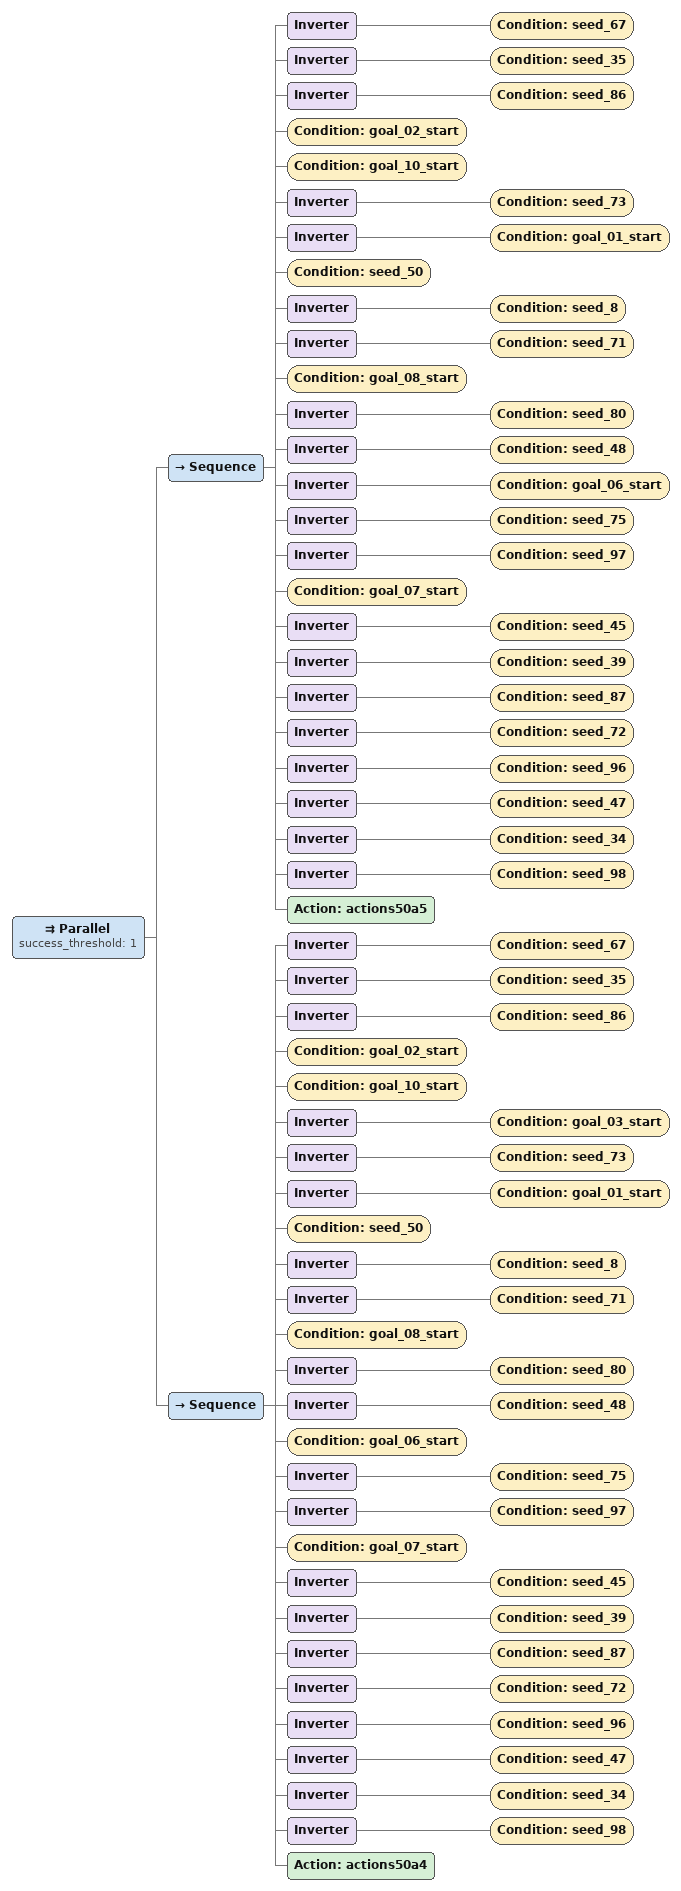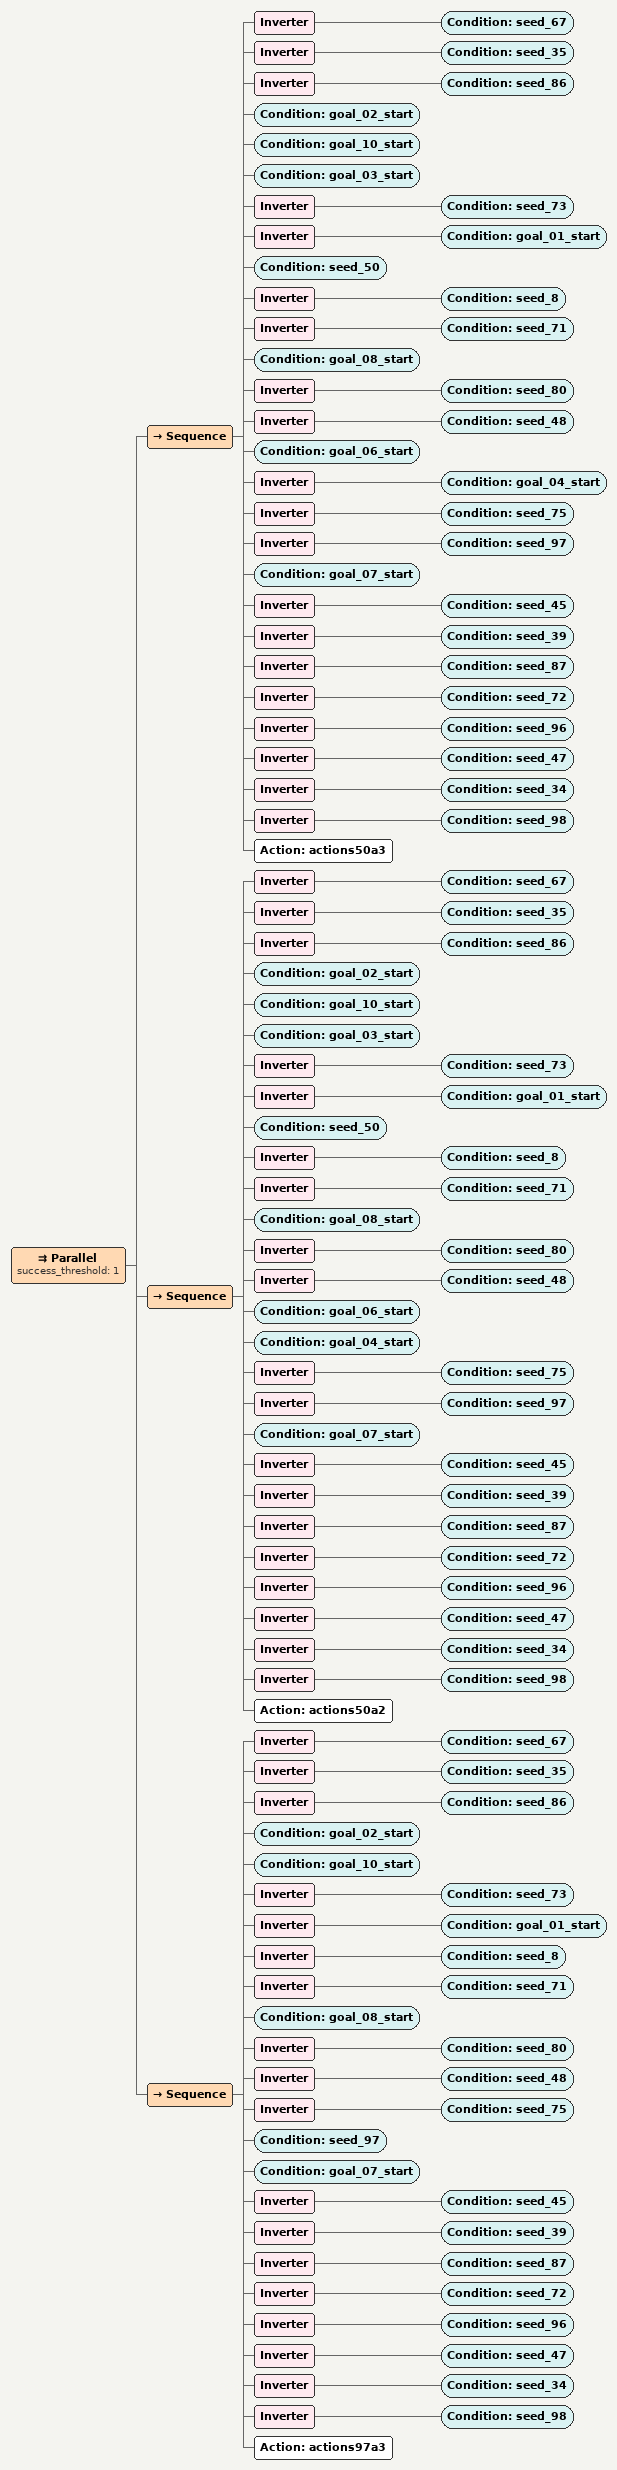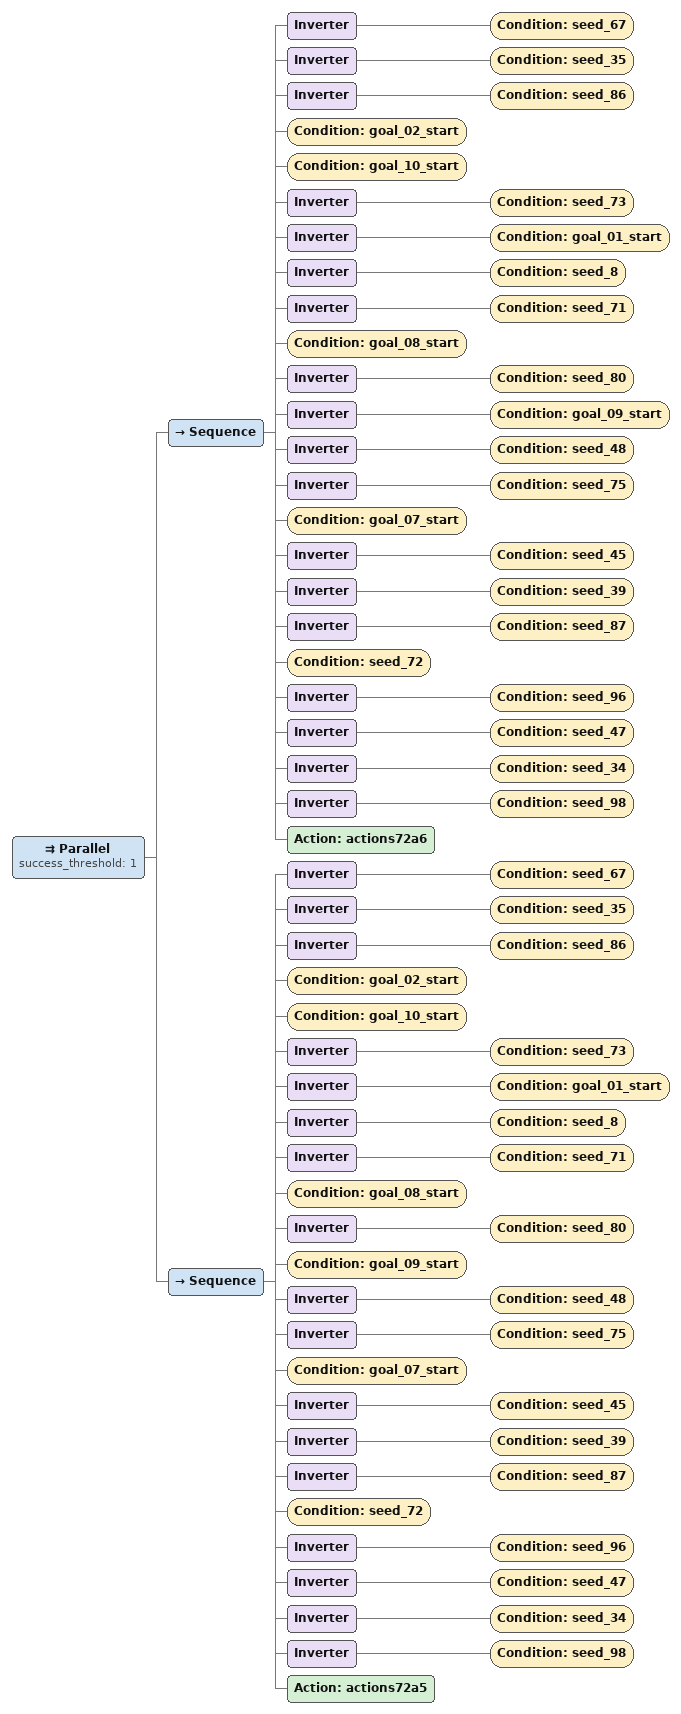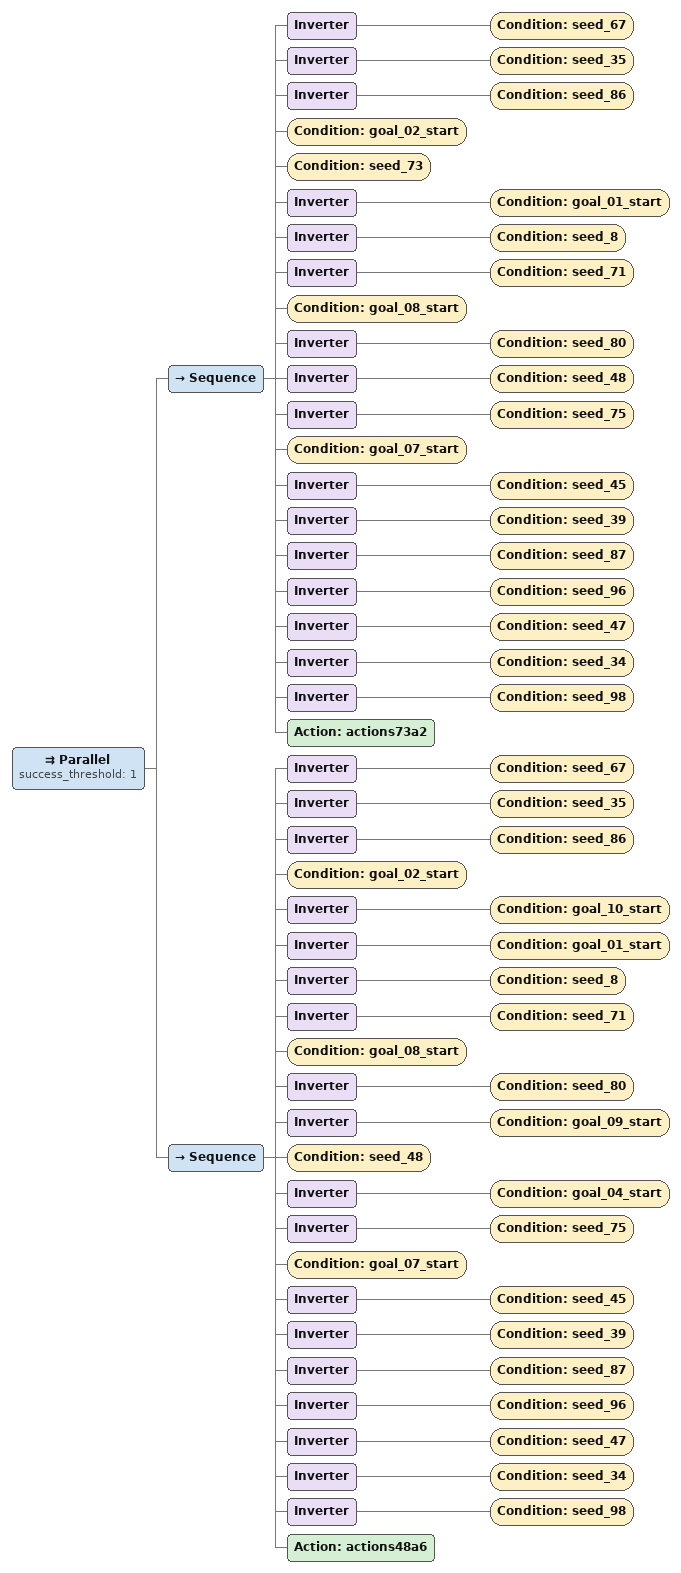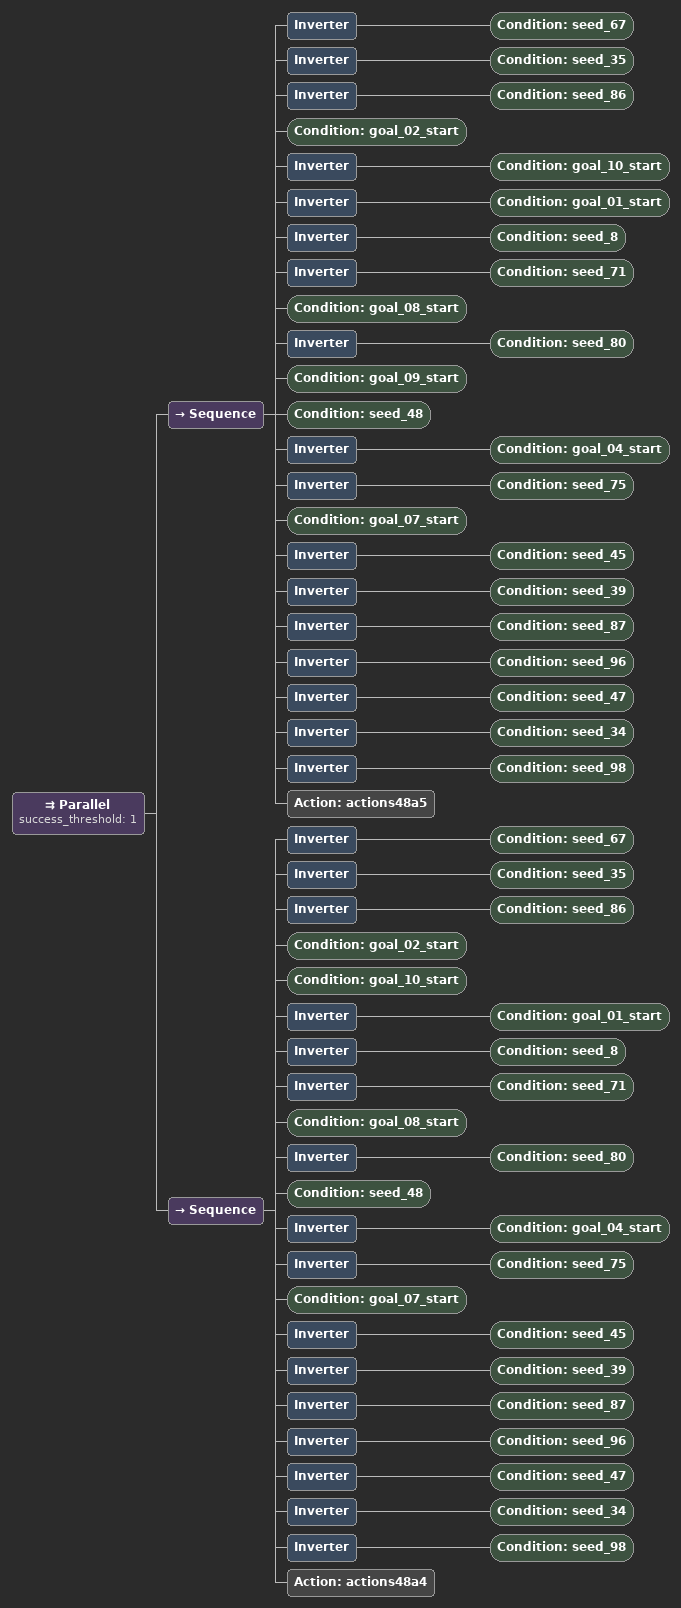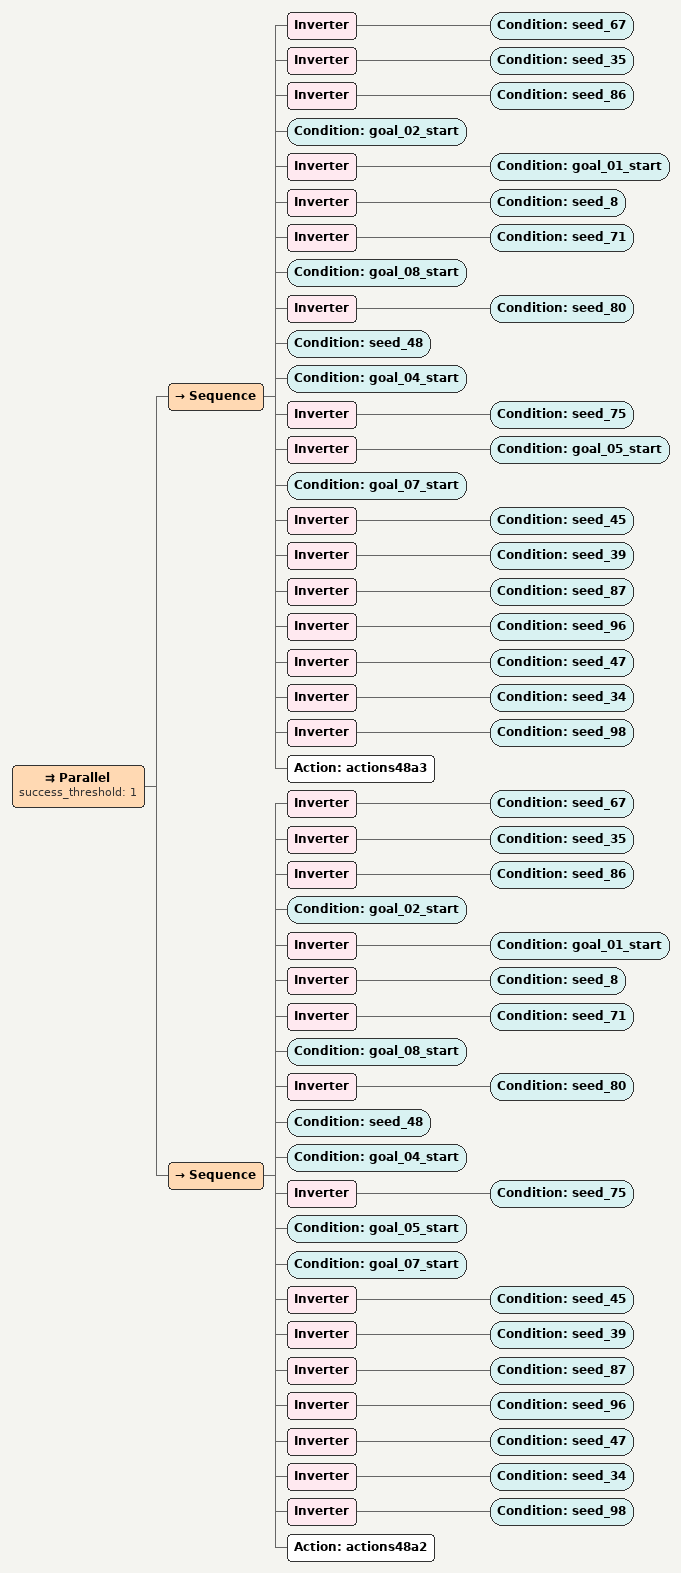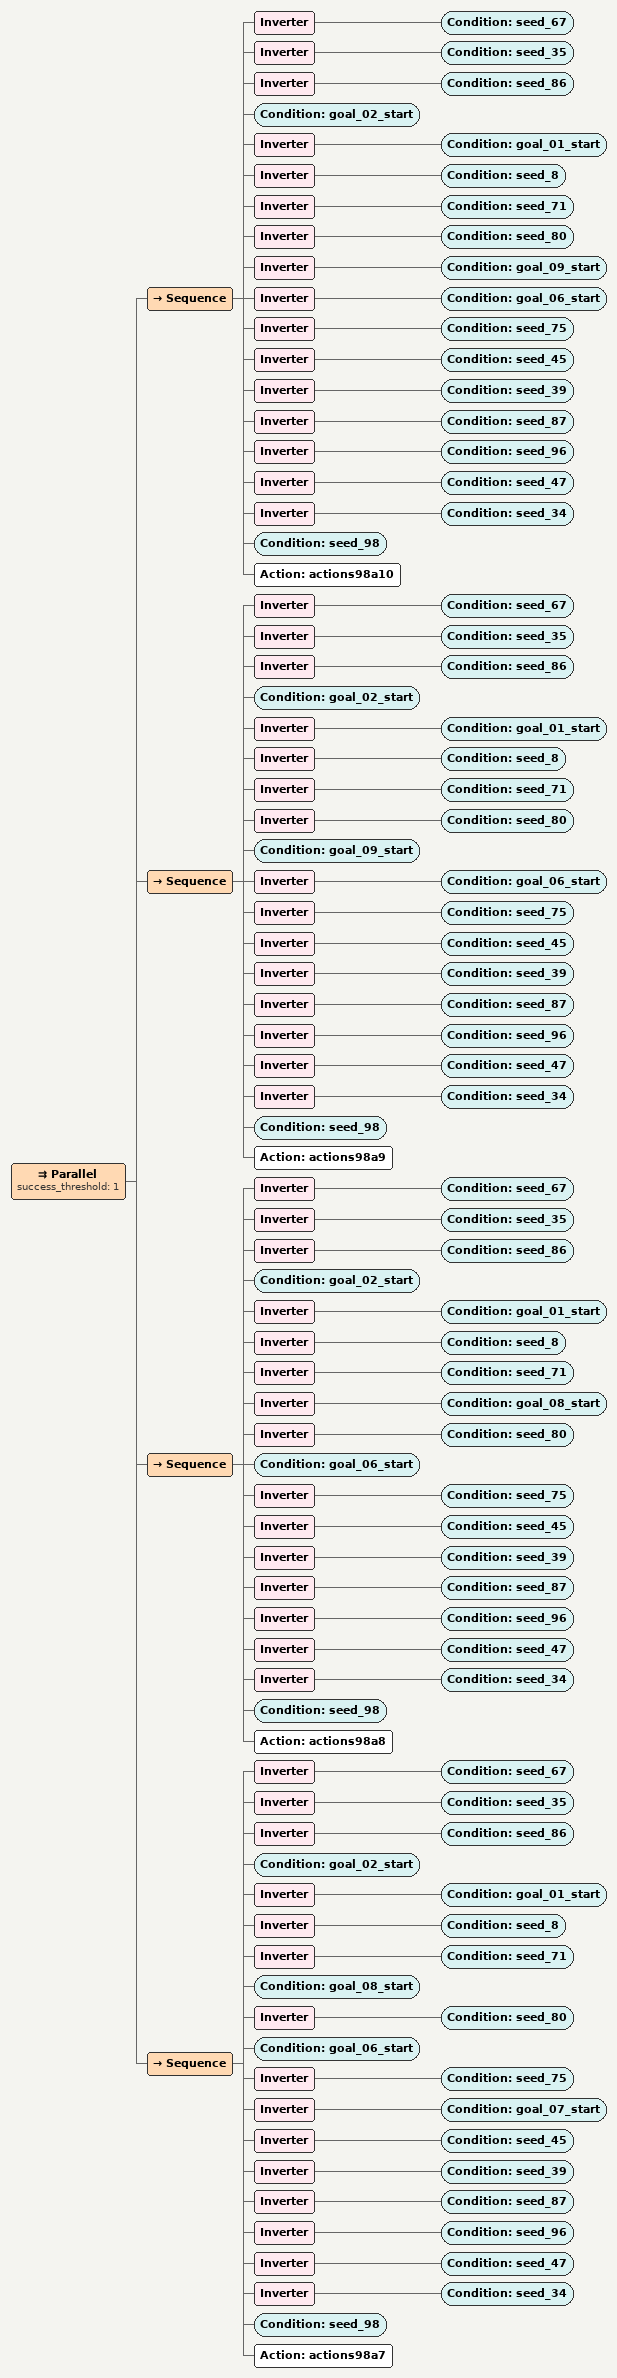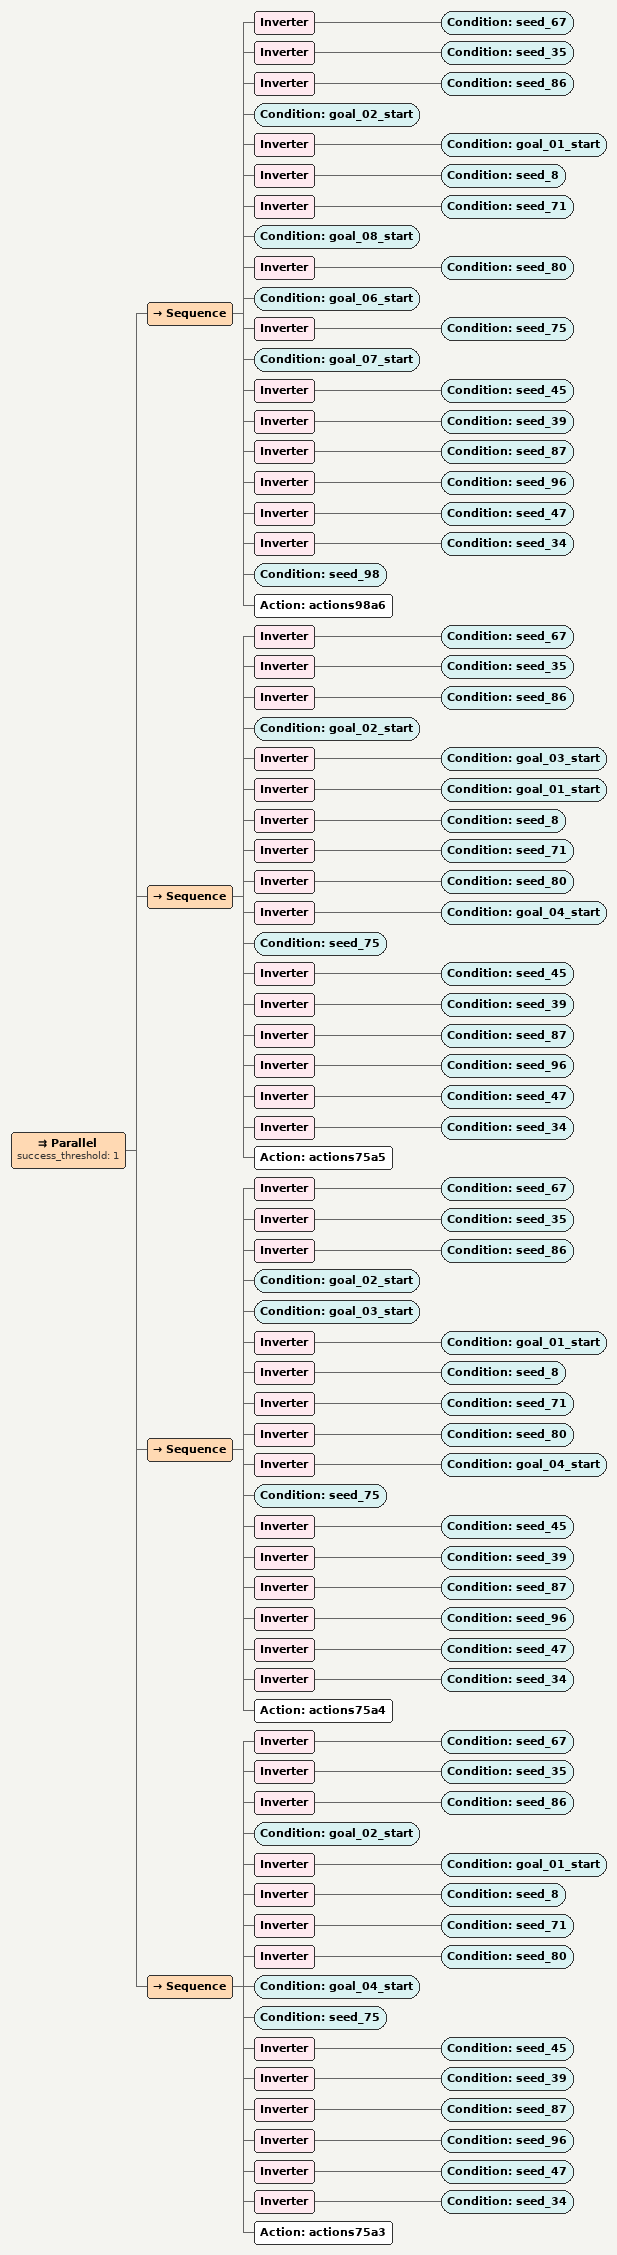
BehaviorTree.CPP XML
<Parallel success_threshold="1">
  <Sequence>
    <Inverter>
      <Condition ID="seed_67"/>
    </Inverter>
    <Inverter>
      <Condition ID="seed_35"/>
    </Inverter>
    <Inverter>
      <Condition ID="seed_86"/>
    </Inverter>
    <Condition ID="goal_02_start"/>
    <Condition ID="goal_10_start"/>
    <Inverter>
      <Condition ID="seed_73"/>
    </Inverter>
    <Inverter>
      <Condition ID="goal_01_start"/>
    </Inverter>
    <Condition ID="seed_50"/>
    <Inverter>
      <Condition ID="seed_8"/>
    </Inverter>
    <Inverter>
      <Condition ID="seed_71"/>
    </Inverter>
    <Condition ID="goal_08_start"/>
    <Inverter>
      <Condition ID="seed_80"/>
    </Inverter>
    <Inverter>
      <Condition ID="seed_48"/>
    </Inverter>
    <Inverter>
      <Condition ID="goal_06_start"/>
    </Inverter>
    <Inverter>
      <Condition ID="seed_75"/>
    </Inverter>
    <Inverter>
      <Condition ID="seed_97"/>
    </Inverter>
    <Condition ID="goal_07_start"/>
    <Inverter>
      <Condition ID="seed_45"/>
    </Inverter>
    <Inverter>
      <Condition ID="seed_39"/>
    </Inverter>
    <Inverter>
      <Condition ID="seed_87"/>
    </Inverter>
    <Inverter>
      <Condition ID="seed_72"/>
    </Inverter>
    <Inverter>
      <Condition ID="seed_96"/>
    </Inverter>
    <Inverter>
      <Condition ID="seed_47"/>
    </Inverter>
    <Inverter>
      <Condition ID="seed_34"/>
    </Inverter>
    <Inverter>
      <Condition ID="seed_98"/>
    </Inverter>
    <Action ID="actions50a5"/>
  </Sequence>
  <Sequence>
    <Inverter>
      <Condition ID="seed_67"/>
    </Inverter>
    <Inverter>
      <Condition ID="seed_35"/>
    </Inverter>
    <Inverter>
      <Condition ID="seed_86"/>
    </Inverter>
    <Condition ID="goal_02_start"/>
    <Condition ID="goal_10_start"/>
    <Inverter>
      <Condition ID="goal_03_start"/>
    </Inverter>
    <Inverter>
      <Condition ID="seed_73"/>
    </Inverter>
    <Inverter>
      <Condition ID="goal_01_start"/>
    </Inverter>
    <Condition ID="seed_50"/>
    <Inverter>
      <Condition ID="seed_8"/>
    </Inverter>
    <Inverter>
      <Condition ID="seed_71"/>
    </Inverter>
    <Condition ID="goal_08_start"/>
    <Inverter>
      <Condition ID="seed_80"/>
    </Inverter>
    <Inverter>
      <Condition ID="seed_48"/>
    </Inverter>
    <Condition ID="goal_06_start"/>
    <Inverter>
      <Condition ID="seed_75"/>
    </Inverter>
    <Inverter>
      <Condition ID="seed_97"/>
    </Inverter>
    <Condition ID="goal_07_start"/>
    <Inverter>
      <Condition ID="seed_45"/>
    </Inverter>
    <Inverter>
      <Condition ID="seed_39"/>
    </Inverter>
    <Inverter>
      <Condition ID="seed_87"/>
    </Inverter>
    <Inverter>
      <Condition ID="seed_72"/>
    </Inverter>
    <Inverter>
      <Condition ID="seed_96"/>
    </Inverter>
    <Inverter>
      <Condition ID="seed_47"/>
    </Inverter>
    <Inverter>
      <Condition ID="seed_34"/>
    </Inverter>
    <Inverter>
      <Condition ID="seed_98"/>
    </Inverter>
    <Action ID="actions50a4"/>
  </Sequence>
</Parallel>

<Parallel success_threshold="1">
  <Sequence>
    <Inverter>
      <Condition ID="seed_67"/>
    </Inverter>
    <Inverter>
      <Condition ID="seed_35"/>
    </Inverter>
    <Inverter>
      <Condition ID="seed_86"/>
    </Inverter>
    <Condition ID="goal_02_start"/>
    <Condition ID="goal_10_start"/>
    <Condition ID="goal_03_start"/>
    <Inverter>
      <Condition ID="seed_73"/>
    </Inverter>
    <Inverter>
      <Condition ID="goal_01_start"/>
    </Inverter>
    <Condition ID="seed_50"/>
    <Inverter>
      <Condition ID="seed_8"/>
    </Inverter>
    <Inverter>
      <Condition ID="seed_71"/>
    </Inverter>
    <Condition ID="goal_08_start"/>
    <Inverter>
      <Condition ID="seed_80"/>
    </Inverter>
    <Inverter>
      <Condition ID="seed_48"/>
    </Inverter>
    <Condition ID="goal_06_start"/>
    <Inverter>
      <Condition ID="goal_04_start"/>
    </Inverter>
    <Inverter>
      <Condition ID="seed_75"/>
    </Inverter>
    <Inverter>
      <Condition ID="seed_97"/>
    </Inverter>
    <Condition ID="goal_07_start"/>
    <Inverter>
      <Condition ID="seed_45"/>
    </Inverter>
    <Inverter>
      <Condition ID="seed_39"/>
    </Inverter>
    <Inverter>
      <Condition ID="seed_87"/>
    </Inverter>
    <Inverter>
      <Condition ID="seed_72"/>
    </Inverter>
    <Inverter>
      <Condition ID="seed_96"/>
    </Inverter>
    <Inverter>
      <Condition ID="seed_47"/>
    </Inverter>
    <Inverter>
      <Condition ID="seed_34"/>
    </Inverter>
    <Inverter>
      <Condition ID="seed_98"/>
    </Inverter>
    <Action ID="actions50a3"/>
  </Sequence>
  <Sequence>
    <Inverter>
      <Condition ID="seed_67"/>
    </Inverter>
    <Inverter>
      <Condition ID="seed_35"/>
    </Inverter>
    <Inverter>
      <Condition ID="seed_86"/>
    </Inverter>
    <Condition ID="goal_02_start"/>
    <Condition ID="goal_10_start"/>
    <Condition ID="goal_03_start"/>
    <Inverter>
      <Condition ID="seed_73"/>
    </Inverter>
    <Inverter>
      <Condition ID="goal_01_start"/>
    </Inverter>
    <Condition ID="seed_50"/>
    <Inverter>
      <Condition ID="seed_8"/>
    </Inverter>
    <Inverter>
      <Condition ID="seed_71"/>
    </Inverter>
    <Condition ID="goal_08_start"/>
    <Inverter>
      <Condition ID="seed_80"/>
    </Inverter>
    <Inverter>
      <Condition ID="seed_48"/>
    </Inverter>
    <Condition ID="goal_06_start"/>
    <Condition ID="goal_04_start"/>
    <Inverter>
      <Condition ID="seed_75"/>
    </Inverter>
    <Inverter>
      <Condition ID="seed_97"/>
    </Inverter>
    <Condition ID="goal_07_start"/>
    <Inverter>
      <Condition ID="seed_45"/>
    </Inverter>
    <Inverter>
      <Condition ID="seed_39"/>
    </Inverter>
    <Inverter>
      <Condition ID="seed_87"/>
    </Inverter>
    <Inverter>
      <Condition ID="seed_72"/>
    </Inverter>
    <Inverter>
      <Condition ID="seed_96"/>
    </Inverter>
    <Inverter>
      <Condition ID="seed_47"/>
    </Inverter>
    <Inverter>
      <Condition ID="seed_34"/>
    </Inverter>
    <Inverter>
      <Condition ID="seed_98"/>
    </Inverter>
    <Action ID="actions50a2"/>
  </Sequence>
  <Sequence>
    <Inverter>
      <Condition ID="seed_67"/>
    </Inverter>
    <Inverter>
      <Condition ID="seed_35"/>
    </Inverter>
    <Inverter>
      <Condition ID="seed_86"/>
    </Inverter>
    <Condition ID="goal_02_start"/>
    <Condition ID="goal_10_start"/>
    <Inverter>
      <Condition ID="seed_73"/>
    </Inverter>
    <Inverter>
      <Condition ID="goal_01_start"/>
    </Inverter>
    <Inverter>
      <Condition ID="seed_8"/>
    </Inverter>
    <Inverter>
      <Condition ID="seed_71"/>
    </Inverter>
    <Condition ID="goal_08_start"/>
    <Inverter>
      <Condition ID="seed_80"/>
    </Inverter>
    <Inverter>
      <Condition ID="seed_48"/>
    </Inverter>
    <Inverter>
      <Condition ID="seed_75"/>
    </Inverter>
    <Condition ID="seed_97"/>
    <Condition ID="goal_07_start"/>
    <Inverter>
      <Condition ID="seed_45"/>
    </Inverter>
    <Inverter>
      <Condition ID="seed_39"/>
    </Inverter>
    <Inverter>
      <Condition ID="seed_87"/>
    </Inverter>
    <Inverter>
      <Condition ID="seed_72"/>
    </Inverter>
    <Inverter>
      <Condition ID="seed_96"/>
    </Inverter>
    <Inverter>
      <Condition ID="seed_47"/>
    </Inverter>
    <Inverter>
      <Condition ID="seed_34"/>
    </Inverter>
    <Inverter>
      <Condition ID="seed_98"/>
    </Inverter>
    <Action ID="actions97a3"/>
  </Sequence>
</Parallel>

<Parallel success_threshold="1">
  <Sequence>
    <Inverter>
      <Condition ID="seed_67"/>
    </Inverter>
    <Inverter>
      <Condition ID="seed_35"/>
    </Inverter>
    <Inverter>
      <Condition ID="seed_86"/>
    </Inverter>
    <Condition ID="goal_02_start"/>
    <Condition ID="goal_10_start"/>
    <Inverter>
      <Condition ID="seed_73"/>
    </Inverter>
    <Inverter>
      <Condition ID="goal_01_start"/>
    </Inverter>
    <Inverter>
      <Condition ID="seed_8"/>
    </Inverter>
    <Inverter>
      <Condition ID="seed_71"/>
    </Inverter>
    <Condition ID="goal_08_start"/>
    <Inverter>
      <Condition ID="seed_80"/>
    </Inverter>
    <Inverter>
      <Condition ID="goal_09_start"/>
    </Inverter>
    <Inverter>
      <Condition ID="seed_48"/>
    </Inverter>
    <Inverter>
      <Condition ID="seed_75"/>
    </Inverter>
    <Condition ID="goal_07_start"/>
    <Inverter>
      <Condition ID="seed_45"/>
    </Inverter>
    <Inverter>
      <Condition ID="seed_39"/>
    </Inverter>
    <Inverter>
      <Condition ID="seed_87"/>
    </Inverter>
    <Condition ID="seed_72"/>
    <Inverter>
      <Condition ID="seed_96"/>
    </Inverter>
    <Inverter>
      <Condition ID="seed_47"/>
    </Inverter>
    <Inverter>
      <Condition ID="seed_34"/>
    </Inverter>
    <Inverter>
      <Condition ID="seed_98"/>
    </Inverter>
    <Action ID="actions72a6"/>
  </Sequence>
  <Sequence>
    <Inverter>
      <Condition ID="seed_67"/>
    </Inverter>
    <Inverter>
      <Condition ID="seed_35"/>
    </Inverter>
    <Inverter>
      <Condition ID="seed_86"/>
    </Inverter>
    <Condition ID="goal_02_start"/>
    <Condition ID="goal_10_start"/>
    <Inverter>
      <Condition ID="seed_73"/>
    </Inverter>
    <Inverter>
      <Condition ID="goal_01_start"/>
    </Inverter>
    <Inverter>
      <Condition ID="seed_8"/>
    </Inverter>
    <Inverter>
      <Condition ID="seed_71"/>
    </Inverter>
    <Condition ID="goal_08_start"/>
    <Inverter>
      <Condition ID="seed_80"/>
    </Inverter>
    <Condition ID="goal_09_start"/>
    <Inverter>
      <Condition ID="seed_48"/>
    </Inverter>
    <Inverter>
      <Condition ID="seed_75"/>
    </Inverter>
    <Condition ID="goal_07_start"/>
    <Inverter>
      <Condition ID="seed_45"/>
    </Inverter>
    <Inverter>
      <Condition ID="seed_39"/>
    </Inverter>
    <Inverter>
      <Condition ID="seed_87"/>
    </Inverter>
    <Condition ID="seed_72"/>
    <Inverter>
      <Condition ID="seed_96"/>
    </Inverter>
    <Inverter>
      <Condition ID="seed_47"/>
    </Inverter>
    <Inverter>
      <Condition ID="seed_34"/>
    </Inverter>
    <Inverter>
      <Condition ID="seed_98"/>
    </Inverter>
    <Action ID="actions72a5"/>
  </Sequence>
</Parallel>

<Parallel success_threshold="1">
  <Sequence>
    <Inverter>
      <Condition ID="seed_67"/>
    </Inverter>
    <Inverter>
      <Condition ID="seed_35"/>
    </Inverter>
    <Inverter>
      <Condition ID="seed_86"/>
    </Inverter>
    <Condition ID="goal_02_start"/>
    <Condition ID="seed_73"/>
    <Inverter>
      <Condition ID="goal_01_start"/>
    </Inverter>
    <Inverter>
      <Condition ID="seed_8"/>
    </Inverter>
    <Inverter>
      <Condition ID="seed_71"/>
    </Inverter>
    <Condition ID="goal_08_start"/>
    <Inverter>
      <Condition ID="seed_80"/>
    </Inverter>
    <Inverter>
      <Condition ID="seed_48"/>
    </Inverter>
    <Inverter>
      <Condition ID="seed_75"/>
    </Inverter>
    <Condition ID="goal_07_start"/>
    <Inverter>
      <Condition ID="seed_45"/>
    </Inverter>
    <Inverter>
      <Condition ID="seed_39"/>
    </Inverter>
    <Inverter>
      <Condition ID="seed_87"/>
    </Inverter>
    <Inverter>
      <Condition ID="seed_96"/>
    </Inverter>
    <Inverter>
      <Condition ID="seed_47"/>
    </Inverter>
    <Inverter>
      <Condition ID="seed_34"/>
    </Inverter>
    <Inverter>
      <Condition ID="seed_98"/>
    </Inverter>
    <Action ID="actions73a2"/>
  </Sequence>
  <Sequence>
    <Inverter>
      <Condition ID="seed_67"/>
    </Inverter>
    <Inverter>
      <Condition ID="seed_35"/>
    </Inverter>
    <Inverter>
      <Condition ID="seed_86"/>
    </Inverter>
    <Condition ID="goal_02_start"/>
    <Inverter>
      <Condition ID="goal_10_start"/>
    </Inverter>
    <Inverter>
      <Condition ID="goal_01_start"/>
    </Inverter>
    <Inverter>
      <Condition ID="seed_8"/>
    </Inverter>
    <Inverter>
      <Condition ID="seed_71"/>
    </Inverter>
    <Condition ID="goal_08_start"/>
    <Inverter>
      <Condition ID="seed_80"/>
    </Inverter>
    <Inverter>
      <Condition ID="goal_09_start"/>
    </Inverter>
    <Condition ID="seed_48"/>
    <Inverter>
      <Condition ID="goal_04_start"/>
    </Inverter>
    <Inverter>
      <Condition ID="seed_75"/>
    </Inverter>
    <Condition ID="goal_07_start"/>
    <Inverter>
      <Condition ID="seed_45"/>
    </Inverter>
    <Inverter>
      <Condition ID="seed_39"/>
    </Inverter>
    <Inverter>
      <Condition ID="seed_87"/>
    </Inverter>
    <Inverter>
      <Condition ID="seed_96"/>
    </Inverter>
    <Inverter>
      <Condition ID="seed_47"/>
    </Inverter>
    <Inverter>
      <Condition ID="seed_34"/>
    </Inverter>
    <Inverter>
      <Condition ID="seed_98"/>
    </Inverter>
    <Action ID="actions48a6"/>
  </Sequence>
</Parallel>

<Parallel success_threshold="1">
  <Sequence>
    <Inverter>
      <Condition ID="seed_67"/>
    </Inverter>
    <Inverter>
      <Condition ID="seed_35"/>
    </Inverter>
    <Inverter>
      <Condition ID="seed_86"/>
    </Inverter>
    <Condition ID="goal_02_start"/>
    <Inverter>
      <Condition ID="goal_10_start"/>
    </Inverter>
    <Inverter>
      <Condition ID="goal_01_start"/>
    </Inverter>
    <Inverter>
      <Condition ID="seed_8"/>
    </Inverter>
    <Inverter>
      <Condition ID="seed_71"/>
    </Inverter>
    <Condition ID="goal_08_start"/>
    <Inverter>
      <Condition ID="seed_80"/>
    </Inverter>
    <Condition ID="goal_09_start"/>
    <Condition ID="seed_48"/>
    <Inverter>
      <Condition ID="goal_04_start"/>
    </Inverter>
    <Inverter>
      <Condition ID="seed_75"/>
    </Inverter>
    <Condition ID="goal_07_start"/>
    <Inverter>
      <Condition ID="seed_45"/>
    </Inverter>
    <Inverter>
      <Condition ID="seed_39"/>
    </Inverter>
    <Inverter>
      <Condition ID="seed_87"/>
    </Inverter>
    <Inverter>
      <Condition ID="seed_96"/>
    </Inverter>
    <Inverter>
      <Condition ID="seed_47"/>
    </Inverter>
    <Inverter>
      <Condition ID="seed_34"/>
    </Inverter>
    <Inverter>
      <Condition ID="seed_98"/>
    </Inverter>
    <Action ID="actions48a5"/>
  </Sequence>
  <Sequence>
    <Inverter>
      <Condition ID="seed_67"/>
    </Inverter>
    <Inverter>
      <Condition ID="seed_35"/>
    </Inverter>
    <Inverter>
      <Condition ID="seed_86"/>
    </Inverter>
    <Condition ID="goal_02_start"/>
    <Condition ID="goal_10_start"/>
    <Inverter>
      <Condition ID="goal_01_start"/>
    </Inverter>
    <Inverter>
      <Condition ID="seed_8"/>
    </Inverter>
    <Inverter>
      <Condition ID="seed_71"/>
    </Inverter>
    <Condition ID="goal_08_start"/>
    <Inverter>
      <Condition ID="seed_80"/>
    </Inverter>
    <Condition ID="seed_48"/>
    <Inverter>
      <Condition ID="goal_04_start"/>
    </Inverter>
    <Inverter>
      <Condition ID="seed_75"/>
    </Inverter>
    <Condition ID="goal_07_start"/>
    <Inverter>
      <Condition ID="seed_45"/>
    </Inverter>
    <Inverter>
      <Condition ID="seed_39"/>
    </Inverter>
    <Inverter>
      <Condition ID="seed_87"/>
    </Inverter>
    <Inverter>
      <Condition ID="seed_96"/>
    </Inverter>
    <Inverter>
      <Condition ID="seed_47"/>
    </Inverter>
    <Inverter>
      <Condition ID="seed_34"/>
    </Inverter>
    <Inverter>
      <Condition ID="seed_98"/>
    </Inverter>
    <Action ID="actions48a4"/>
  </Sequence>
</Parallel>

<Parallel success_threshold="1">
  <Sequence>
    <Inverter>
      <Condition ID="seed_67"/>
    </Inverter>
    <Inverter>
      <Condition ID="seed_35"/>
    </Inverter>
    <Inverter>
      <Condition ID="seed_86"/>
    </Inverter>
    <Condition ID="goal_02_start"/>
    <Inverter>
      <Condition ID="goal_01_start"/>
    </Inverter>
    <Inverter>
      <Condition ID="seed_8"/>
    </Inverter>
    <Inverter>
      <Condition ID="seed_71"/>
    </Inverter>
    <Condition ID="goal_08_start"/>
    <Inverter>
      <Condition ID="seed_80"/>
    </Inverter>
    <Condition ID="seed_48"/>
    <Condition ID="goal_04_start"/>
    <Inverter>
      <Condition ID="seed_75"/>
    </Inverter>
    <Inverter>
      <Condition ID="goal_05_start"/>
    </Inverter>
    <Condition ID="goal_07_start"/>
    <Inverter>
      <Condition ID="seed_45"/>
    </Inverter>
    <Inverter>
      <Condition ID="seed_39"/>
    </Inverter>
    <Inverter>
      <Condition ID="seed_87"/>
    </Inverter>
    <Inverter>
      <Condition ID="seed_96"/>
    </Inverter>
    <Inverter>
      <Condition ID="seed_47"/>
    </Inverter>
    <Inverter>
      <Condition ID="seed_34"/>
    </Inverter>
    <Inverter>
      <Condition ID="seed_98"/>
    </Inverter>
    <Action ID="actions48a3"/>
  </Sequence>
  <Sequence>
    <Inverter>
      <Condition ID="seed_67"/>
    </Inverter>
    <Inverter>
      <Condition ID="seed_35"/>
    </Inverter>
    <Inverter>
      <Condition ID="seed_86"/>
    </Inverter>
    <Condition ID="goal_02_start"/>
    <Inverter>
      <Condition ID="goal_01_start"/>
    </Inverter>
    <Inverter>
      <Condition ID="seed_8"/>
    </Inverter>
    <Inverter>
      <Condition ID="seed_71"/>
    </Inverter>
    <Condition ID="goal_08_start"/>
    <Inverter>
      <Condition ID="seed_80"/>
    </Inverter>
    <Condition ID="seed_48"/>
    <Condition ID="goal_04_start"/>
    <Inverter>
      <Condition ID="seed_75"/>
    </Inverter>
    <Condition ID="goal_05_start"/>
    <Condition ID="goal_07_start"/>
    <Inverter>
      <Condition ID="seed_45"/>
    </Inverter>
    <Inverter>
      <Condition ID="seed_39"/>
    </Inverter>
    <Inverter>
      <Condition ID="seed_87"/>
    </Inverter>
    <Inverter>
      <Condition ID="seed_96"/>
    </Inverter>
    <Inverter>
      <Condition ID="seed_47"/>
    </Inverter>
    <Inverter>
      <Condition ID="seed_34"/>
    </Inverter>
    <Inverter>
      <Condition ID="seed_98"/>
    </Inverter>
    <Action ID="actions48a2"/>
  </Sequence>
</Parallel>

<Parallel success_threshold="1">
  <Sequence>
    <Inverter>
      <Condition ID="seed_67"/>
    </Inverter>
    <Inverter>
      <Condition ID="seed_35"/>
    </Inverter>
    <Inverter>
      <Condition ID="seed_86"/>
    </Inverter>
    <Condition ID="goal_02_start"/>
    <Inverter>
      <Condition ID="goal_01_start"/>
    </Inverter>
    <Inverter>
      <Condition ID="seed_8"/>
    </Inverter>
    <Inverter>
      <Condition ID="seed_71"/>
    </Inverter>
    <Inverter>
      <Condition ID="seed_80"/>
    </Inverter>
    <Inverter>
      <Condition ID="goal_09_start"/>
    </Inverter>
    <Inverter>
      <Condition ID="goal_06_start"/>
    </Inverter>
    <Inverter>
      <Condition ID="seed_75"/>
    </Inverter>
    <Inverter>
      <Condition ID="seed_45"/>
    </Inverter>
    <Inverter>
      <Condition ID="seed_39"/>
    </Inverter>
    <Inverter>
      <Condition ID="seed_87"/>
    </Inverter>
    <Inverter>
      <Condition ID="seed_96"/>
    </Inverter>
    <Inverter>
      <Condition ID="seed_47"/>
    </Inverter>
    <Inverter>
      <Condition ID="seed_34"/>
    </Inverter>
    <Condition ID="seed_98"/>
    <Action ID="actions98a10"/>
  </Sequence>
  <Sequence>
    <Inverter>
      <Condition ID="seed_67"/>
    </Inverter>
    <Inverter>
      <Condition ID="seed_35"/>
    </Inverter>
    <Inverter>
      <Condition ID="seed_86"/>
    </Inverter>
    <Condition ID="goal_02_start"/>
    <Inverter>
      <Condition ID="goal_01_start"/>
    </Inverter>
    <Inverter>
      <Condition ID="seed_8"/>
    </Inverter>
    <Inverter>
      <Condition ID="seed_71"/>
    </Inverter>
    <Inverter>
      <Condition ID="seed_80"/>
    </Inverter>
    <Condition ID="goal_09_start"/>
    <Inverter>
      <Condition ID="goal_06_start"/>
    </Inverter>
    <Inverter>
      <Condition ID="seed_75"/>
    </Inverter>
    <Inverter>
      <Condition ID="seed_45"/>
    </Inverter>
    <Inverter>
      <Condition ID="seed_39"/>
    </Inverter>
    <Inverter>
      <Condition ID="seed_87"/>
    </Inverter>
    <Inverter>
      <Condition ID="seed_96"/>
    </Inverter>
    <Inverter>
      <Condition ID="seed_47"/>
    </Inverter>
    <Inverter>
      <Condition ID="seed_34"/>
    </Inverter>
    <Condition ID="seed_98"/>
    <Action ID="actions98a9"/>
  </Sequence>
  <Sequence>
    <Inverter>
      <Condition ID="seed_67"/>
    </Inverter>
    <Inverter>
      <Condition ID="seed_35"/>
    </Inverter>
    <Inverter>
      <Condition ID="seed_86"/>
    </Inverter>
    <Condition ID="goal_02_start"/>
    <Inverter>
      <Condition ID="goal_01_start"/>
    </Inverter>
    <Inverter>
      <Condition ID="seed_8"/>
    </Inverter>
    <Inverter>
      <Condition ID="seed_71"/>
    </Inverter>
    <Inverter>
      <Condition ID="goal_08_start"/>
    </Inverter>
    <Inverter>
      <Condition ID="seed_80"/>
    </Inverter>
    <Condition ID="goal_06_start"/>
    <Inverter>
      <Condition ID="seed_75"/>
    </Inverter>
    <Inverter>
      <Condition ID="seed_45"/>
    </Inverter>
    <Inverter>
      <Condition ID="seed_39"/>
    </Inverter>
    <Inverter>
      <Condition ID="seed_87"/>
    </Inverter>
    <Inverter>
      <Condition ID="seed_96"/>
    </Inverter>
    <Inverter>
      <Condition ID="seed_47"/>
    </Inverter>
    <Inverter>
      <Condition ID="seed_34"/>
    </Inverter>
    <Condition ID="seed_98"/>
    <Action ID="actions98a8"/>
  </Sequence>
  <Sequence>
    <Inverter>
      <Condition ID="seed_67"/>
    </Inverter>
    <Inverter>
      <Condition ID="seed_35"/>
    </Inverter>
    <Inverter>
      <Condition ID="seed_86"/>
    </Inverter>
    <Condition ID="goal_02_start"/>
    <Inverter>
      <Condition ID="goal_01_start"/>
    </Inverter>
    <Inverter>
      <Condition ID="seed_8"/>
    </Inverter>
    <Inverter>
      <Condition ID="seed_71"/>
    </Inverter>
    <Condition ID="goal_08_start"/>
    <Inverter>
      <Condition ID="seed_80"/>
    </Inverter>
    <Condition ID="goal_06_start"/>
    <Inverter>
      <Condition ID="seed_75"/>
    </Inverter>
    <Inverter>
      <Condition ID="goal_07_start"/>
    </Inverter>
    <Inverter>
      <Condition ID="seed_45"/>
    </Inverter>
    <Inverter>
      <Condition ID="seed_39"/>
    </Inverter>
    <Inverter>
      <Condition ID="seed_87"/>
    </Inverter>
    <Inverter>
      <Condition ID="seed_96"/>
    </Inverter>
    <Inverter>
      <Condition ID="seed_47"/>
    </Inverter>
    <Inverter>
      <Condition ID="seed_34"/>
    </Inverter>
    <Condition ID="seed_98"/>
    <Action ID="actions98a7"/>
  </Sequence>
</Parallel>

<Parallel success_threshold="1">
  <Sequence>
    <Inverter>
      <Condition ID="seed_67"/>
    </Inverter>
    <Inverter>
      <Condition ID="seed_35"/>
    </Inverter>
    <Inverter>
      <Condition ID="seed_86"/>
    </Inverter>
    <Condition ID="goal_02_start"/>
    <Inverter>
      <Condition ID="goal_01_start"/>
    </Inverter>
    <Inverter>
      <Condition ID="seed_8"/>
    </Inverter>
    <Inverter>
      <Condition ID="seed_71"/>
    </Inverter>
    <Condition ID="goal_08_start"/>
    <Inverter>
      <Condition ID="seed_80"/>
    </Inverter>
    <Condition ID="goal_06_start"/>
    <Inverter>
      <Condition ID="seed_75"/>
    </Inverter>
    <Condition ID="goal_07_start"/>
    <Inverter>
      <Condition ID="seed_45"/>
    </Inverter>
    <Inverter>
      <Condition ID="seed_39"/>
    </Inverter>
    <Inverter>
      <Condition ID="seed_87"/>
    </Inverter>
    <Inverter>
      <Condition ID="seed_96"/>
    </Inverter>
    <Inverter>
      <Condition ID="seed_47"/>
    </Inverter>
    <Inverter>
      <Condition ID="seed_34"/>
    </Inverter>
    <Condition ID="seed_98"/>
    <Action ID="actions98a6"/>
  </Sequence>
  <Sequence>
    <Inverter>
      <Condition ID="seed_67"/>
    </Inverter>
    <Inverter>
      <Condition ID="seed_35"/>
    </Inverter>
    <Inverter>
      <Condition ID="seed_86"/>
    </Inverter>
    <Condition ID="goal_02_start"/>
    <Inverter>
      <Condition ID="goal_03_start"/>
    </Inverter>
    <Inverter>
      <Condition ID="goal_01_start"/>
    </Inverter>
    <Inverter>
      <Condition ID="seed_8"/>
    </Inverter>
    <Inverter>
      <Condition ID="seed_71"/>
    </Inverter>
    <Inverter>
      <Condition ID="seed_80"/>
    </Inverter>
    <Inverter>
      <Condition ID="goal_04_start"/>
    </Inverter>
    <Condition ID="seed_75"/>
    <Inverter>
      <Condition ID="seed_45"/>
    </Inverter>
    <Inverter>
      <Condition ID="seed_39"/>
    </Inverter>
    <Inverter>
      <Condition ID="seed_87"/>
    </Inverter>
    <Inverter>
      <Condition ID="seed_96"/>
    </Inverter>
    <Inverter>
      <Condition ID="seed_47"/>
    </Inverter>
    <Inverter>
      <Condition ID="seed_34"/>
    </Inverter>
    <Action ID="actions75a5"/>
  </Sequence>
  <Sequence>
    <Inverter>
      <Condition ID="seed_67"/>
    </Inverter>
    <Inverter>
      <Condition ID="seed_35"/>
    </Inverter>
    <Inverter>
      <Condition ID="seed_86"/>
    </Inverter>
    <Condition ID="goal_02_start"/>
    <Condition ID="goal_03_start"/>
    <Inverter>
      <Condition ID="goal_01_start"/>
    </Inverter>
    <Inverter>
      <Condition ID="seed_8"/>
    </Inverter>
    <Inverter>
      <Condition ID="seed_71"/>
    </Inverter>
    <Inverter>
      <Condition ID="seed_80"/>
    </Inverter>
    <Inverter>
      <Condition ID="goal_04_start"/>
    </Inverter>
    <Condition ID="seed_75"/>
    <Inverter>
      <Condition ID="seed_45"/>
    </Inverter>
    <Inverter>
      <Condition ID="seed_39"/>
    </Inverter>
    <Inverter>
      <Condition ID="seed_87"/>
    </Inverter>
    <Inverter>
      <Condition ID="seed_96"/>
    </Inverter>
    <Inverter>
      <Condition ID="seed_47"/>
    </Inverter>
    <Inverter>
      <Condition ID="seed_34"/>
    </Inverter>
    <Action ID="actions75a4"/>
  </Sequence>
  <Sequence>
    <Inverter>
      <Condition ID="seed_67"/>
    </Inverter>
    <Inverter>
      <Condition ID="seed_35"/>
    </Inverter>
    <Inverter>
      <Condition ID="seed_86"/>
    </Inverter>
    <Condition ID="goal_02_start"/>
    <Inverter>
      <Condition ID="goal_01_start"/>
    </Inverter>
    <Inverter>
      <Condition ID="seed_8"/>
    </Inverter>
    <Inverter>
      <Condition ID="seed_71"/>
    </Inverter>
    <Inverter>
      <Condition ID="seed_80"/>
    </Inverter>
    <Condition ID="goal_04_start"/>
    <Condition ID="seed_75"/>
    <Inverter>
      <Condition ID="seed_45"/>
    </Inverter>
    <Inverter>
      <Condition ID="seed_39"/>
    </Inverter>
    <Inverter>
      <Condition ID="seed_87"/>
    </Inverter>
    <Inverter>
      <Condition ID="seed_96"/>
    </Inverter>
    <Inverter>
      <Condition ID="seed_47"/>
    </Inverter>
    <Inverter>
      <Condition ID="seed_34"/>
    </Inverter>
    <Action ID="actions75a3"/>
  </Sequence>
</Parallel>
